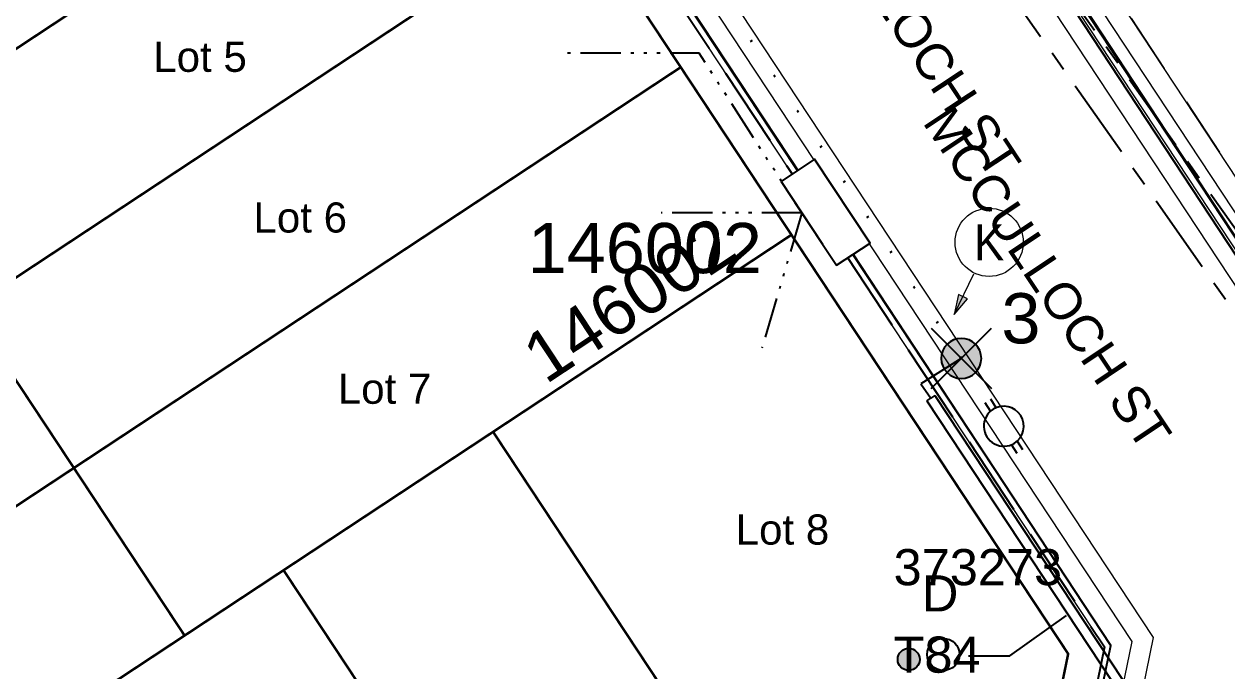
# Model space of a CAD drawing. Header units: metres. Extents: x 302829 to 303440, y 6270651 to 6271380.
# Drawn here: x 303097.1 to 303157, y 6270996.1 to 6271028.3 of the extents above; entities that cross this region are included whole.
import ezdxf
from ezdxf.enums import TextEntityAlignment as Align

# ---------------------------------------------------------------- set-up
doc = ezdxf.new("R2010")
doc.units = ezdxf.units.M
for name, pattern in [('Cable Exist UG', [7, 4, -1, 1, -1]), ('Cable Remove', [1, 0, -1]), ('Dash', [5, 3, -2]), ('IE Trench LV', [5.5, 4, -1.5]), ('PHANTOM2', [4.45, 2, -0.5, 0.15, -0.5, 0.15, -0.5, 0.15, -0.5])]:
    doc.linetypes.add(name, pattern=pattern)
doc.layers.get('0').update_dxf_attribs({"color": 6})
doc.layers.add('_User Miscellaneous12', color=252, linetype='Continuous', lineweight=13, plot=False, transparency=0.5)
for name, color, linetype, lineweight in [('_User Miscellaneous4', 191, 'Continuous', 13), ('_User Miscellaneous5', 151, 'Continuous', 13), ('_User_LV_Exist', 5, 'Continuous', 25), ('Cadastre Developer_SP_EXT', 96, 'Continuous', 15), ('Cadastre Developer_SP_NEW', 54, 'Continuous', 15), ('Cadastre Roads_SP_EXT', 54, 'Continuous', 15)]:
    doc.layers.add(name, color=color, linetype=linetype, lineweight=lineweight)
for name, color, linetype in [('Duct_SP_EXT', 40, 'Continuous'), ('Equip_SP_LV_EXT', 7, 'Continuous'), ('Mains_LV_New_T84', 2, 'Cable x'), ('Notes_HV_MISC', 11, 'Continuous'), ('OH_Details_SP_MISC', 7, 'Continuous'), ('Services_SP_NEW_UG', 2, 'IE Trench LV'), ('SupportsOH_SP_TR_HV_LV_SL_EXT', 7, 'Continuous'), ('SupportsUG_SP_LV_NEW', 2, 'Continuous'), ('Trench_SP_EXT', 7, 'Continuous'), ('Trench_SP_NEW', 2, 'Continuous'), ('UG_Details_SP_MISC', 7, 'Continuous')]:
    doc.layers.add(name, color=color, linetype=linetype)
doc.styles.add('ieISOCP', font='arial.ttf', dxfattribs={"height": 1.5})
doc.styles.add('POLE_LABEL', font='arial.ttf', dxfattribs={"height": 2})
doc.styles.get("Standard").update_dxf_attribs({"font": 'arial.ttf'})
doc.linetypes.add('Cable New UG', pattern='A,6,-0.05,["X",Standard,S=1.8,R=0,X=0,Y=-0.94],-1.8', length=7.85)
doc.linetypes.add('Cable x', pattern='A,5,-0.05,["X",Standard,S=1.5,R=0,X=0,Y=-0.75],-1.45', length=6.5)

# ---------------------------------------------------------------- blocks, each defined once
blk = doc.blocks.new('DUCT_EXT')
blk.add_circle((0, 0.8), 0.8)
at = {"flags": 1}
blk.add_attdef('Z', (0, 0), '', height=0.2, dxfattribs=at)
at = {"flags": 9}
for tag, p in [('DUCT_CODE', (0, 0)), ('XSECT_TYPE', (0, -0.2)), ('STATE', (0, -0.6)), ('FB_REFERENCE', (0, -0.4)), ('NOTES', (0, -0.8))]:
    blk.add_attdef(tag, text='', height=0.2, dxfattribs=at).set_placement(p, align=Align.MIDDLE_LEFT)
blk = doc.blocks.new('LV_OH_LINKS_OPEN_EXT')
for p, q in [((-0.166, 4.966), (-0.166, 5.464)), ((0.166, 4.966), (0.166, 5.464)), ((-0.166, 3.002), (-0.166, 2.504)), ((0.166, 3.002), (0.166, 2.504))]:
    blk.add_line(p, q)
blk.add_lwpolyline([(0, 2.988, 1), (0, 4.98, 1)], format="xyb", close=True)
at = {"flags": 9}
for tag, p in [('ACTUAL_STATUS', (0, 0)), ('OPERATING_VOLTAGE', (0, -0.6)), ('CONSTRUCTED_VOLTAGE', (0, -0.2)), ('NO_PHASES', (0, -0.4)), ('ORIENTATION', (0, -0.8)), ('OWNED_BY', (0, -1)), ('STATE', (0, -1.2)), ('SWITCH_TYPE', (0, -1.4)), ('USAGE', (0, -1.6)), ('LEGEND', (0, -1.8)), ('NOTES', (0, -2))]:
    blk.add_attdef(tag, text='', height=0.2, dxfattribs=at).set_placement(p, align=Align.MIDDLE_LEFT)
at = {"flags": 1}
blk.add_attdef('Z', (0, 0), '', height=0.2, dxfattribs=at)
blk = doc.blocks.new('POLE_EXT')
blk.add_hatch(color=256).paths.add_polyline_path([(-1, 0, 1), (1, 0, 1)])
blk.add_lwpolyline([(-1, 0, 1), (1, 0, 1)], format="xyb", close=True)
at = {"flags": 8}
blk.add_attdef('pNumber', text='', height=2, dxfattribs=at).set_placement((2.5, 2.5), align=Align.MIDDLE_CENTER)
at = {"style": 'POLE_LABEL', "flags": 9}
for tag, p in [('STRUCTURE_PLANT_NUMBER', (1.355, 0.028)), ('STREET_CODE', (1.355, -0.2))]:
    blk.add_attdef(tag, text='', height=0.2, dxfattribs=at).set_placement(p, align=Align.MIDDLE_LEFT)
at = {"flags": 9}
for tag, p in [('OWNED_BY', (1.355, -0.4)), ('PARENT', (1.355, -0.6)), ('SPECIAL_USE', (1.355, -0.8)), ('STATE', (1.355, -1)), ('USAGE', (1.355, -1.2)), ('cLV', (1.355, -1.4)), ('hDepth', (1.355, -1.6)), ('hDia', (1.355, -1.8)), ('cHV', (1.355, -2)), ('LBRACKET', (1.355, -2.2)), ('LExisting', (1.355, -2.4)), ('LANTNUMBER', (1.355, -2.6)), ('LOther', (1.355, -2.8)), ('LRemove', (1.355, -3)), ('cLinedev', (1.355, -3.4)), ('LEGEND', (1.355, -3.2)), ('LOCATION', (1.355, -3.6)), ('pExisting', (1.355, -3.8)), ('PFNUMBER', (1.355, -4)), ('NEWPFNUMBER', (1.355, -4.2)), ('pFooting', (1.355, -4.4)), ('pNew', (1.355, -4.6)), ('pRelocate', (1.355, -5)), ('pRemove', (1.355, -5.2)), ('pReplace', (1.355, -5.4)), ('cspan', (1.355, -6)), ('pStay', (1.355, -5.6)), ('pType', (1.355, -5.8)), ('STREETNAME', (1.355, -6.2)), ('SUBURB', (1.355, -6.4)), ('NOTES', (1.355, -6.6)), ('OPERATED_BY', (1.355, -7.014)), ('MAINTAINED_BY', (1.355, -6.814))]:
    blk.add_attdef(tag, text='', height=0.2, dxfattribs=at).set_placement(p, align=Align.MIDDLE_LEFT)
at = {"flags": 1}
blk.add_attdef('Z', (1.355, -7.328), '', height=0.2, dxfattribs=at)
blk = doc.blocks.new('CABLE_LARGE_EXT')
h = blk.add_hatch(color=256)
edge = h.paths.add_edge_path()
edge.add_arc((0, 0.55), 0.55, 0, 360)
blk.add_circle((0, 0.55), 0.55)
at = {"flags": 1}
blk.add_attdef('Z', (0, 0), '', height=0.2, dxfattribs=at)
at = {"flags": 9}
for tag, p in [('COND_CODE', (0, 0)), ('XSECT_SIZE', (0, -0.6)), ('STATE', (0, -0.4)), ('FB_REFERENCE', (0, -0.2)), ('NOTES', (0, -0.8))]:
    blk.add_attdef(tag, text='', height=0.2, dxfattribs=at).set_placement(p, align=Align.MIDDLE_LEFT)
blk = doc.blocks.new('POLE_DEL')
blk.add_hatch(color=256).paths.add_polyline_path([(-1, 0, 1), (1, 0, 1)])
at = {"ltscale": 10}
for p, q in [((-1.5, 1.5), (1.5, -1.5)), ((-1.5, -1.5), (1.5, 1.5))]:
    blk.add_line(p, q, dxfattribs=at)
blk.add_lwpolyline([(-1, 0, 1), (1, 0, 1)], format="xyb", close=True)
at = {"flags": 8}
blk.add_attdef('pNumber', text='', height=2, dxfattribs=at).set_placement((2.5, 2.5), align=Align.MIDDLE_CENTER)
at = {"style": 'POLE_LABEL', "flags": 9}
for tag, p in [('STRUCTURE_PLANT_NUMBER', (1.355, 0.028)), ('STREET_CODE', (1.355, -0.2))]:
    blk.add_attdef(tag, text='', height=0.2, dxfattribs=at).set_placement(p, align=Align.MIDDLE_LEFT)
at = {"flags": 9}
for tag, p in [('OWNED_BY', (1.355, -0.4)), ('PARENT', (1.355, -0.6)), ('SPECIAL_USE', (1.355, -0.8)), ('STATE', (1.355, -1)), ('USAGE', (1.355, -1.2)), ('cLV', (1.355, -1.4)), ('hDepth', (1.355, -1.6)), ('hDia', (1.355, -1.8)), ('cHV', (1.355, -2)), ('LBRACKET', (1.355, -2.2)), ('LExisting', (1.355, -2.4)), ('LANTNUMBER', (1.355, -2.6)), ('LOther', (1.355, -2.8)), ('LRemove', (1.355, -3)), ('cLinedev', (1.355, -3.4)), ('LEGEND', (1.355, -3.2)), ('LOCATION', (1.355, -3.6)), ('pExisting', (1.355, -3.8)), ('PFNUMBER', (1.355, -4)), ('NEWPFNUMBER', (1.355, -4.2)), ('pFooting', (1.355, -4.4)), ('pNew', (1.355, -4.6)), ('pRelocate', (1.355, -5)), ('pRemove', (1.355, -5.2)), ('pReplace', (1.355, -5.4)), ('cspan', (1.355, -6)), ('pStay', (1.355, -5.6)), ('pType', (1.355, -5.8)), ('STREETNAME', (1.355, -6.2)), ('SUBURB', (1.355, -6.4)), ('NOTES', (1.355, -6.6)), ('OPERATED_BY', (1.355, -7.014)), ('MAINTAINED_BY', (1.355, -6.814))]:
    blk.add_attdef(tag, text='', height=0.2, dxfattribs=at).set_placement(p, align=Align.MIDDLE_LEFT)
at = {"flags": 1}
blk.add_attdef('Z', (1.355, -7.328), '', height=0.2, dxfattribs=at)
blk = doc.blocks.new('*U253')
at = {"width": 0.9}
blk.add_attdef('ASSET_NUM', text='', height=2, dxfattribs=at).set_placement((4, 2), align=Align.MIDDLE_LEFT)
for tag, p, flags in [('SUBURB', (-2, 0), 1), ('STREETNAME', (-1.8, 0), 9), ('PARENT', (-1.6, 0), 9), ('NOTES', (-1.4, 0), 9), ('LOCATION', (-1.2, 0), 9), ('LEGEND', (-1, 0), 9), ('USAGE', (-0.8, 0), 9), ('SUPPORT_TYPE', (-0.6, 0), 9), ('STATE', (-0.4, 0), 9), ('OWNED_BY', (-0.2, 0), 9)]:
    blk.add_attdef(tag, p, '', height=0.2, rotation=270, dxfattribs=dict(flags=flags))
blk.add_wipeout([(1, 2.5), (1, -2.5), (-1, -2.5), (-1, 2.5)])
blk.add_lwpolyline([(-1, 2.5), (-1, -1.25), (-1, 1.25), (-1, -2.5), (1, -2.5), (1, 2.5)], close=True)
blk = doc.blocks.new('*U302')
h = blk.add_hatch(color=256)
h.dxf.hatch_style = 1
h.paths.add_polyline_path([(-1.079, -2.811), (-1.529, -2.593), (-1.738, -3.602)])
blk.add_line((-1.738, -3.602), (-0.761, -1.576))
at = {"flags": 128}
blk.add_lwpolyline([(-1.079, -2.811), (-1.529, -2.593), (-1.738, -3.602), (-1.079, -2.811)], dxfattribs=at)
blk.add_circle((0, 0), 1.7)
at = {"width": 0.9}
blk.add_attdef('CODE', text='', height=1.8, dxfattribs=at).set_placement((0, 0), align=Align.MIDDLE_CENTER)
at = {"flags": 1}
blk.add_attdef('Z', (0, 0), '', height=0.2, dxfattribs=at)

msp = doc.modelspace()

# ---------------------------------------------------------------- linework, layer by layer
at = {"layer": '_User Miscellaneous12', "color": 5, "flags": 128}
for points in [[(303027.477, 6271042.431), (303086.21, 6270953.506), (303096.388, 6270951.416), (303151.227, 6270987.633), (303153.314, 6270997.81), (303094.525, 6271086.825)], [(303029.146, 6271043.533), (303087.422, 6270955.299), (303095.978, 6270953.542), (303149.434, 6270988.846), (303151.188, 6270997.4), (303092.856, 6271085.722)]]:
    msp.add_lwpolyline(points, dxfattribs=at)
at = {"layer": '_User Miscellaneous12', "color": 1, "flags": 128}
msp.add_lwpolyline([(303028.311, 6271042.982), (303086.816, 6270954.403), (303096.183, 6270952.479), (303150.33, 6270988.24), (303152.251, 6270997.605), (303093.69, 6271086.273)], dxfattribs=at)
at = {"layer": '_User Miscellaneous12', "color": 3, "flags": 128}
msp.add_lwpolyline([(303029.396, 6271043.699), (303087.604, 6270955.568), (303095.916, 6270953.861), (303149.165, 6270989.028), (303150.869, 6270997.338), (303092.606, 6271085.557)], dxfattribs=at)
at = {"layer": '_User Miscellaneous12', "flags": 128}
msp.add_lwpolyline([(303030.826, 6271044.641), (303088.635, 6270957.092), (303095.568, 6270955.668), (303147.641, 6270990.059), (303149.062, 6270996.989), (303091.187, 6271084.62)], dxfattribs=at)
at = {"layer": '_User Miscellaneous4'}
for p, q in [((303142.022, 6271009.592), (303142.222, 6271009.724)), ((303142.022, 6271009.592), (303153.236, 6270992.628)), ((303142.423, 6271009.857), (303142.222, 6271009.724)), ((303142.423, 6271009.857), (303153.901, 6270992.492))]:
    msp.add_line(p, q, dxfattribs=at)
at = {"layer": '_User_LV_Exist', "color": 2, "linetype": 'Cable New UG', "ltscale": 0.8, "flags": 128}
for points in [[(303021.913, 6271153.041), (303023.624, 6271150.429), (303031.919, 6271155.739), (303021.836, 6271170.191), (303026.765, 6271173.445), (303033.785, 6271171.874), (303048.579, 6271149.406), (303047.713, 6271146.163), (303053.727, 6271136.773), (303056.988, 6271135.914), (303109.423, 6271057.009), (303112.247, 6271056.361), (303115.491, 6271051.516), (303136.984, 6271018.973)], [(303117.206, 6270967.561), (303131.292, 6270976.864), (303149.434, 6270988.846), (303151.188, 6270997.4), (303136.984, 6271018.973)]]:
    msp.add_lwpolyline(points, dxfattribs=at)
at = {"layer": '_User_LV_Exist', "linetype": 'Cable Exist UG', "flags": 128}
msp.add_lwpolyline([(303146.936, 6271031.158), (303146.301, 6271029.694), (303162.463, 6271006.722), (303163.606, 6271004.889), (303172.841, 6271002.743), (303174.408, 6271003.822)], dxfattribs=at)
at = {"layer": 'Cadastre Developer_SP_EXT', "linetype": 'Dash'}
msp.add_lwpolyline([(303163.352, 6271042.001), (303149.44, 6271032.811), (303165.464, 6271008.529), (303172.307, 6271007.234), (303181.87, 6271013.963), (303163.352, 6271042.001)], close=True, dxfattribs=at)
at = {"layer": 'Cadastre Developer_SP_NEW', "lineweight": 35, "const_width": 0.125}
for points in [[(303119.303, 6271042.049), (303089.092, 6271022.097), (303083.581, 6271030.441), (303113.792, 6271050.394), (303119.303, 6271042.049)], [(303089.092, 6271022.097), (303119.303, 6271042.049), (303124.538, 6271034.122), (303094.327, 6271014.169), (303089.092, 6271022.097)], [(303094.327, 6271014.169), (303124.538, 6271034.122), (303129.774, 6271026.195), (303099.563, 6271006.242), (303094.327, 6271014.169)], [(303120.432, 6271008.041), (303110.001, 6271001.152), (303105.074, 6270997.898), (303099.563, 6271006.242), (303129.774, 6271026.195), (303135.285, 6271017.85), (303120.432, 6271008.041)], [(303136.964, 6270983.008), (303120.432, 6271008.041), (303135.285, 6271017.85), (303149.062, 6270996.989), (303147.645, 6270990.062), (303136.964, 6270983.008)], [(303099.563, 6271006.242), (303069.352, 6270986.29), (303064.116, 6270994.217), (303094.327, 6271014.169), (303099.563, 6271006.242)], [(303120.432, 6271008.041), (303136.964, 6270983.008), (303126.534, 6270976.119), (303110.001, 6271001.152), (303120.432, 6271008.041)], [(303069.352, 6270986.29), (303099.563, 6271006.242), (303105.074, 6270997.898), (303099.57, 6270994.263), (303089.14, 6270987.375), (303074.863, 6270977.945), (303069.352, 6270986.29)], [(303110.001, 6271001.152), (303126.534, 6270976.119), (303116.103, 6270969.23), (303099.57, 6270994.263), (303105.074, 6270997.898), (303110.001, 6271001.152)]]:
    msp.add_lwpolyline(points, close=True, dxfattribs=at).dxf.unprotected_set("ltscale", 0)
at = {"layer": 'Duct_SP_EXT'}
for p, q in [((303142.022, 6271009.592), (303142.222, 6271009.724)), ((303142.022, 6271009.592), (303153.236, 6270992.628)), ((303142.423, 6271009.857), (303142.222, 6271009.724)), ((303142.423, 6271009.857), (303153.901, 6270992.492))]:
    msp.add_line(p, q, dxfattribs=at)
msp.add_lwpolyline([(303144.094, 6270996.889), (303146.152, 6270996.889), (303148.982, 6270998.897)], dxfattribs=at)
at = {"layer": 'Mains_LV_New_T84', "color": 2, "linetype": 'Cable New UG', "ltscale": 0.8, "flags": 128}
for points in [[(303021.913, 6271153.041), (303023.624, 6271150.429), (303031.919, 6271155.739), (303021.836, 6271170.191), (303026.765, 6271173.445), (303033.785, 6271171.874), (303109.423, 6271057.009), (303112.247, 6271056.361), (303115.491, 6271051.516), (303136.984, 6271018.973)], [(303117.206, 6270967.561), (303131.292, 6270976.864), (303149.434, 6270988.846), (303151.188, 6270997.4), (303136.984, 6271018.973)]]:
    msp.add_lwpolyline(points, dxfattribs=at)
at = {"layer": 'OH_Details_SP_MISC', "color": 7, "linetype": 'Cable Remove', "lineweight": 30, "ltscale": 2, "flags": 128}
msp.add_lwpolyline([(303143.739, 6271011.697), (303120.684, 6271046.554), (303099.1, 6271079.187)], dxfattribs=at)
at = {"layer": 'Services_SP_NEW_UG', "color": 2, "linetype": 'PHANTOM2', "flags": 128}
for points in [[(303135.805, 6271018.943), (303130.697, 6271026.887), (303123.697, 6271026.887)], [(303135.805, 6271018.943), (303128.805, 6271018.943)], [(303135.805, 6271018.943), (303133.816, 6271012.231)]]:
    msp.add_lwpolyline(points, dxfattribs=at)
at = {"layer": 'Trench_SP_EXT', "linetype": 'Cable Exist UG'}
msp.add_lwpolyline([(303143.739, 6271011.697), (303141.73, 6271010.432), (303142.222, 6271009.724)], dxfattribs=at)
at = {"layer": 'Trench_SP_NEW', "linetype": 'IE Trench LV', "flags": 128}
msp.add_lwpolyline([(303092.606, 6271085.557), (303127.334, 6271032.973), (303150.869, 6270997.338), (303149.165, 6270989.028), (303135.815, 6270980.211), (303119.126, 6270969.189)], dxfattribs=at)

# ---------------------------------------------------------------- block references
at = {"layer": '_User Miscellaneous5'}
msp.add_blockref('*U302', (303145.128, 6271017.478), dxfattribs=at).add_auto_attribs({'CODE': 'K'})
at = {"layer": 'Duct_SP_EXT'}
for name, p in [('DUCT_EXT', (303142.85, 6270996.158)), ('CABLE_LARGE_EXT', (303141.126, 6270996.158))]:
    msp.add_blockref(name, p, dxfattribs=at)
at = {"layer": 'Equip_SP_LV_EXT', "rotation": 212.0974932760654}
msp.add_blockref('LV_OH_LINKS_OPEN_EXT', (303143.739, 6271011.697), dxfattribs=at)
at = {"layer": 'OH_Details_SP_MISC'}
ref = msp.add_blockref('POLE_DEL', (303143.739, 6271011.697), dxfattribs=at)
ref.add_attrib('ASSET_NUM', '3', dxfattribs={"height": 2.5, "style": 'POLE_LABEL'}).set_placement((303145.739, 6271013.697), align=Align.MIDDLE_LEFT)
at = {"layer": 'SupportsOH_SP_TR_HV_LV_SL_EXT'}
msp.add_blockref('POLE_EXT', (303143.739, 6271011.697), dxfattribs=at)

# ---------------------------------------------------------------- texts
at = {"layer": 'Cadastre Developer_SP_NEW', "style": 'ieISOCP'}
for s, p in [('Lot 5', (303103.513, 6271025.965)), ('Lot 6', (303108.501, 6271017.964)), ('Lot 7', (303112.701, 6271009.439)), ('Lot 8', (303132.507, 6271002.428))]:
    msp.add_text(s, height=1.5, dxfattribs=at).set_placement(p)
at = {"layer": 'Cadastre Roads_SP_EXT'}
msp.add_text('MCCULLOCH ST', height=1.8, rotation=303.46246, dxfattribs=at).set_placement((303134.348, 6271037.021))
at = {"layer": 'Duct_SP_EXT'}
for s, p in [('373273', (303140.37, 6271000.405)), ('D', (303141.78, 6270999.099)), ('T84', (303140.369, 6270996.049))]:
    msp.add_text(s, height=1.8, dxfattribs=at).set_placement(p)
at = {"layer": 'Notes_HV_MISC'}
msp.add_text('MCCULLOCH ST', height=1.8, rotation=303.71445, dxfattribs=at).set_placement((303141.776, 6271023.456))

# ---------------------------------------------------------------- next in the draw order: block references
at = {"layer": 'SupportsUG_SP_LV_NEW'}
ref = msp.add_blockref('*U253', (303136.984, 6271018.973), dxfattribs=dict(at, rotation=33.46466788238853))
ref.add_attrib('ASSET_NUM', '146002', dxfattribs={"layer": '0', "height": 2.5, "rotation": 33.46467}).set_placement((303122.355, 6271011.416), align=Align.MIDDLE_LEFT)

# ---------------------------------------------------------------- next in the draw order: linework, layer by layer
at = {"layer": '_User Miscellaneous12', "flags": 128}
for points in [[(303193.325, 6271022.024), (303172.307, 6271007.234), (303165.464, 6271008.529), (303089.264, 6271123.994)], [(303193.9, 6271021.206), (303172.537, 6271006.173), (303164.862, 6271007.625), (303088.429, 6271123.443)], [(303194.476, 6271020.389), (303172.766, 6271005.112), (303164.261, 6271006.721), (303087.594, 6271122.893)], [(303194.303, 6271020.634), (303172.697, 6271005.43), (303164.441, 6271006.992), (303087.845, 6271123.058)], [(303195.051, 6271019.571), (303172.996, 6271004.05), (303163.659, 6271005.817), (303086.76, 6271122.342)]]:
    msp.add_lwpolyline(points, dxfattribs=at)
at = {"layer": 'UG_Details_SP_MISC'}
for p, q in [((303164.075, 6271007.548), (303109.94, 6271090.013)), ((303163.785, 6271007.116), (303109.539, 6271089.749))]:
    msp.add_line(p, q, dxfattribs=at)

# ---------------------------------------------------------------- next in the draw order: block references
at = {"layer": '_User_LV_Exist'}
ref = msp.add_blockref('*U253', (303136.984, 6271018.973), dxfattribs=dict(at, rotation=33.46466788238853))
ref.add_attrib('ASSET_NUM', '146002', dxfattribs={"layer": '0', "height": 2.5}).set_placement((303122.161, 6271017.192), align=Align.MIDDLE_LEFT)

# ---------------------------------------------------------------- next in the draw order: linework, layer by layer
at = {"layer": '_User_LV_Exist', "linetype": 'Cable Exist UG', "flags": 128}
msp.add_lwpolyline([(303109.485, 6271089.713), (303147.77, 6271031.709), (303164.842, 6271007.629), (303173.368, 6271005.746), (303194.303, 6271020.634)], dxfattribs=at)

doc.saveas('drawing.dxf')
